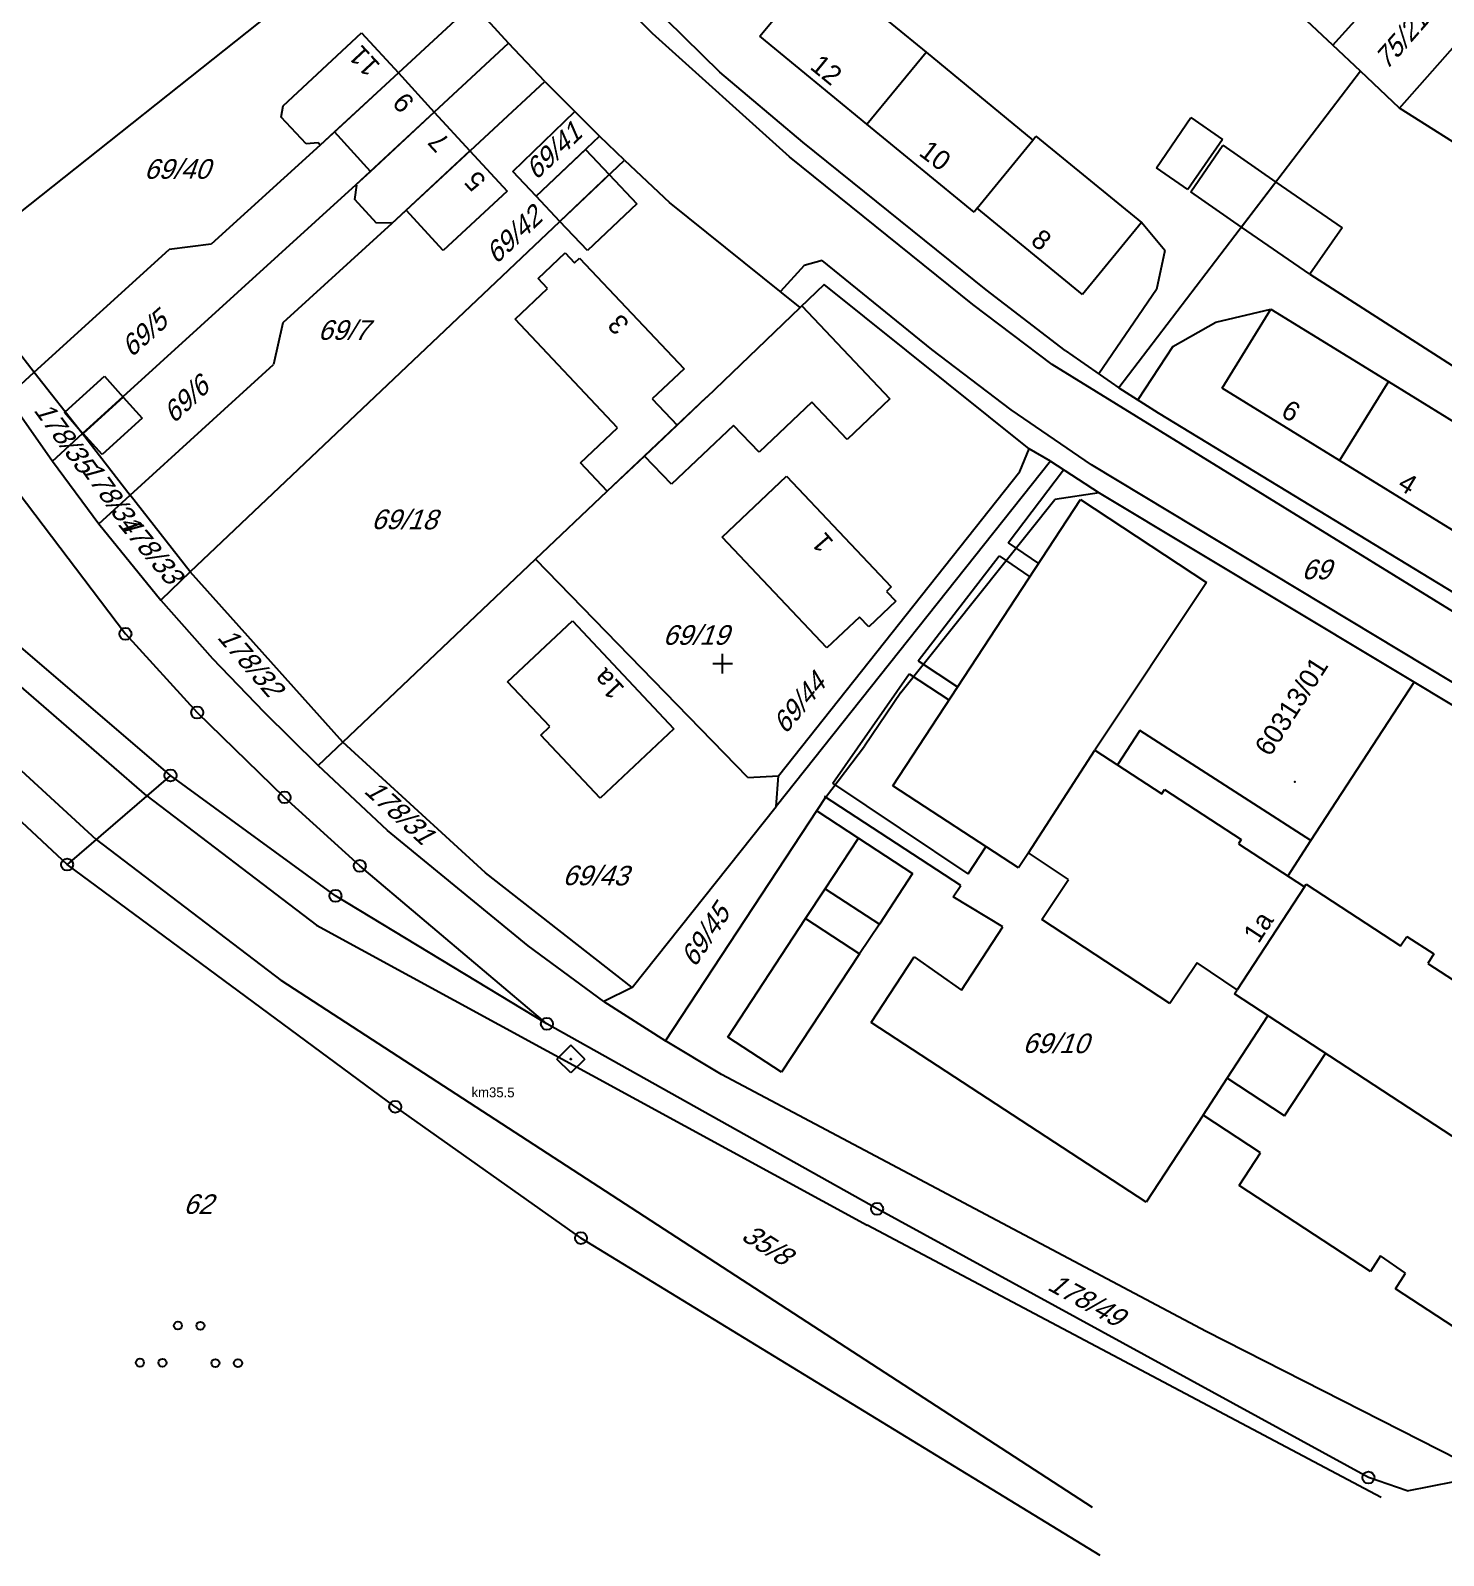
# Model space of a CAD drawing. Extents: x 4459737 to 4461180, y 5304018 to 5304640.
# Drawn here: x 4459929.4 to 4460073.5, y 5304109.1 to 5304264.5 of the extents above; entities that cross this region are included whole.
import ezdxf

# ---------------------------------------------------------------- set-up
doc = ezdxf.new("R2010")
doc.units = 0
doc.header["$MEASUREMENT"] = 0
for name, color, linetype in [('1', 7, 'CONTINUOUS'), ('10', 7, 'CONTINUOUS'), ('11', 7, 'CONTINUOUS'), ('15', 7, 'CONTINUOUS'), ('3', 7, 'CONTINUOUS'), ('4', 7, 'CONTINUOUS'), ('5', 7, 'CONTINUOUS'), ('7', 7, 'CONTINUOUS'), ('9', 7, 'CONTINUOUS')]:
    doc.layers.add(name, color=color, linetype=linetype)
doc.styles.add('txt', font='TXT', dxfattribs={"height": 0.2})

# ---------------------------------------------------------------- blocks, each defined once
blk = doc.blocks.new('10')
at = {"layer": '1', "color": 2, "linetype": 'CONTINUOUS'}
blk.add_circle((0, 0), 0.61, dxfattribs=at)
blk = doc.blocks.new('111')
at = {"layer": '9', "color": 3, "linetype": 'CONTINUOUS'}
for centre in [(-1.149998, 1.899997), (1.149998, 1.899997), (-4.999993, -1.899997), (-2.699996, -1.899997), (2.699996, -1.899997), (4.999993, -1.899997)]:
    blk.add_circle(centre, 0.409999, dxfattribs=at)
blk = doc.blocks.new('KM')
at = {"layer": '11', "color": 204, "linetype": 'CONTINUOUS'}
for p, q in [((-1.414089, -0.000445), (0.000123, 1.413766)), ((1.414334, -0.000445), (0.000123, 1.413766)), ((0.000123, -1.414657), (-1.414089, -0.000445)), ((0.000123, -1.414657), (1.414334, -0.000445))]:
    blk.add_line(p, q, dxfattribs=at)
blk = doc.blocks.new('301')
at = {"layer": '11', "color": 204, "linetype": 'CONTINUOUS'}
blk.add_circle((0.001445, -0.023877), 0.05, dxfattribs=at)
at = {"layer": '11', "color": 204, "linetype": 'CONTINUOUS', "rotation": 90}
blk.add_blockref('KM', (0.001, -0.024), dxfattribs=at)
blk = doc.blocks.new('400')
at = {"layer": '15', "color": 7, "linetype": 'CONTINUOUS'}
for p, q in [((-1, 0), (0, 0)), ((0, 0), (0, 1)), ((0, 0), (1, 0)), ((0, -1), (0, 0))]:
    blk.add_line(p, q, dxfattribs=at)

msp = doc.modelspace()

# ---------------------------------------------------------------- linework, layer by layer
at = {"layer": '10', "color": 30, "linetype": 'CONTINUOUS'}
for p, q in [((4459992.86, 5304264.22), (4459988.77, 5304268.36)), ((4460006.83, 5304251.67), (4459992.86, 5304264.22)), ((4460025.52, 5304236.62), (4460006.83, 5304251.67)), ((4460045.07, 5304242.12), (4460042.7, 5304244.95)), ((4460045.07, 5304242.12), (4460044.22, 5304238.12)), ((4460008.33, 5304240.58), (4460005.91, 5304237.92)), ((4460010.15, 5304241.09), (4460008.33, 5304240.58)), ((4460021.33, 5304232.01), (4460010.15, 5304241.09)), ((4460059.88, 5304239.68), (4460093.39, 5304218.15)), ((4460044.22, 5304238.12), (4460038.35, 5304229.54)), ((4460033.59, 5304230.47), (4460025.52, 5304236.62)), ((4460050.3, 5304234.81), (4460055.91, 5304236.14)), ((4460045.89, 5304232.33), (4460050.3, 5304234.81)), ((4460029.42, 5304225.88), (4460021.33, 5304232.01)), ((4460045.89, 5304232.33), (4460042.34, 5304226.88)), ((4460087.57, 5304197.21), (4460033.59, 5304230.47)), ((4460037.61, 5304220.26), (4460029.42, 5304225.88)), ((4460116.99, 5304172.4), (4460037.61, 5304220.26)), ((4460029.11, 5304212.29), (4460034.76, 5304219.75)), ((4460029.11, 5304212.29), (4460032.2, 5304210.19)), ((4460019.94, 5304200.27), (4460028.19, 5304210.97)), ((4460028.19, 5304210.97), (4460031.32, 5304208.85)), ((4459913.49, 5304202.83), (4459936.14, 5304182.07)), ((4459941.29, 5304186.51), (4459925.85, 5304199.9)), ((4460019.94, 5304200.27), (4460023.96, 5304197.63)), ((4460011.25, 5304187.8), (4460019.02, 5304198.95)), ((4460019.02, 5304198.95), (4460023.08, 5304196.29)), ((4460059.98, 5304181.95), (4460070.5, 5304198.11)), ((4460042.54, 5304193.18), (4460040.25, 5304189.66)), ((4460059.98, 5304181.95), (4460042.54, 5304193.18)), ((4460025.04, 5304178.56), (4460011.25, 5304187.8)), ((4459941.29, 5304186.51), (4459958.61, 5304173.33)), ((4460024.28, 5304177.38), (4460010.38, 5304186.46)), ((4460009.59, 5304184.98), (4460013.84, 5304182.2)), ((4459936.14, 5304182.07), (4459955, 5304167.68)), ((4460025.04, 5304178.56), (4460026.85, 5304181.33)), ((4460057.63, 5304178.34), (4460059.98, 5304181.95)), ((4460023.51, 5304176.21), (4460024.28, 5304177.38)), ((4460028.56, 5304173.15), (4460023.51, 5304176.21)), ((4459958.61, 5304173.33), (4460014.73, 5304142.74)), ((4460024.35, 5304166.71), (4460028.56, 5304173.15)), ((4460015.14, 5304163.4), (4460019.52, 5304170.1)), ((4460019.52, 5304170.1), (4460024.35, 5304166.71)), ((4460037.72, 5304113.95), (4459955, 5304167.68)), ((4460051.44, 5304157.72), (4460055.6, 5304164.09)), ((4460043.18, 5304145.08), (4460015.14, 5304163.4)), ((4460057.3, 5304153.89), (4460061.46, 5304160.25)), ((4460048.98, 5304153.96), (4460051.44, 5304157.72)), ((4460057.3, 5304153.89), (4460051.44, 5304157.72)), ((4460048.98, 5304153.96), (4460043.18, 5304145.08)), ((4460054.84, 5304150.13), (4460048.98, 5304153.96)), ((4460052.65, 5304146.78), (4460054.84, 5304150.13)), ((4460066.05, 5304138.03), (4460052.65, 5304146.78)), ((4460067.13, 5304114.97), (4460014.73, 5304142.74)), ((4460067.09, 5304139.62), (4460066.05, 5304138.03)), ((4460069.63, 5304137.84), (4460067.09, 5304139.62)), ((4460068.59, 5304136.25), (4460069.63, 5304137.84)), ((4460080.56, 5304128.43), (4460068.59, 5304136.25))]:
    msp.add_line(p, q, dxfattribs=at)
at = {"layer": '3', "color": 7, "linetype": 'CONTINUOUS'}
for p, q in [((4460062.22, 5304263.03), (4460075.1, 5304277.39)), ((4459921.42, 5304240.48), (4459959.6, 5304270.8)), ((4460069.02, 5304256.62), (4460080.28, 5304269.42)), ((4459958.96, 5304252.85), (4459974.55, 5304267.21)), ((4459978.16, 5304263.24), (4459974.55, 5304267.21)), ((4460062.22, 5304263.03), (4460056.9, 5304268.05)), ((4459994.22, 5304265.7), (4459999.72, 5304260.3)), ((4459962.65, 5304248.82), (4459978.16, 5304263.24)), ((4459981.86, 5304259.35), (4459978.16, 5304263.24)), ((4460065.02, 5304260.39), (4460062.22, 5304263.03)), ((4460065.02, 5304260.39), (4460040.4, 5304228.11)), ((4460069.02, 5304256.62), (4460065.02, 5304260.39)), ((4459966.27, 5304244.86), (4459981.86, 5304259.35)), ((4459981.86, 5304259.35), (4459984.92, 5304256.28)), ((4460008.17, 5304253.15), (4459999.72, 5304260.3)), ((4459978.6, 5304250.17), (4459984.92, 5304256.28)), ((4459984.92, 5304256.28), (4459987.44, 5304253.77)), ((4460105.56, 5304233.43), (4460069.02, 5304256.62)), ((4459958.96, 5304252.85), (4459947.87, 5304242.75)), ((4459981, 5304247.64), (4459987.44, 5304253.77)), ((4459990, 5304251.31), (4459987.44, 5304253.77)), ((4460026.86, 5304238.1), (4460008.17, 5304253.15)), ((4459983.42, 5304245.08), (4459990, 5304251.31)), ((4459990, 5304251.31), (4459994.57, 5304246.99)), ((4459981, 5304247.64), (4459978.6, 5304250.17)), ((4459934.72, 5304223.44), (4459962.65, 5304248.82)), ((4459983.42, 5304245.08), (4459981, 5304247.64)), ((4460007.91, 5304236.29), (4459994.57, 5304246.99)), ((4459945.71, 5304209.35), (4459983.42, 5304245.08)), ((4459966.27, 5304244.86), (4459955.15, 5304234.73)), ((4459929.82, 5304229.72), (4459943.56, 5304242.21)), ((4459947.87, 5304242.75), (4459943.56, 5304242.21)), ((4459921.42, 5304240.48), (4459929.82, 5304229.72)), ((4460010.37, 5304238.63), (4460007.91, 5304236.29)), ((4460031.25, 5304221.88), (4460010.37, 5304238.63)), ((4460034.92, 5304231.92), (4460026.86, 5304238.1)), ((4459998.39, 5304227.16), (4460007.91, 5304236.29)), ((4459955.15, 5304234.73), (4459954.2, 5304230.5)), ((4460034.92, 5304231.92), (4460040.4, 5304228.11)), ((4459927.1, 5304227.19), (4459929.82, 5304229.72)), ((4459929.82, 5304229.72), (4459934.72, 5304223.44)), ((4459939.61, 5304217.18), (4459954.2, 5304230.5)), ((4460040.4, 5304228.11), (4460044.4, 5304225.56)), ((4459927.1, 5304227.19), (4459931.69, 5304220.62)), ((4459988.22, 5304217.57), (4459998.35, 5304227.16)), ((4459998.39, 5304227.16), (4459998.35, 5304227.16)), ((4460044.4, 5304225.56), (4460088.43, 5304198.77)), ((4459931.69, 5304220.62), (4459934.72, 5304223.44)), ((4459934.72, 5304223.44), (4459939.61, 5304217.18)), ((4460030.3, 5304219.57), (4460031.25, 5304221.88)), ((4460033.42, 5304220.62), (4460031.25, 5304221.88)), ((4459931.69, 5304220.62), (4459936.41, 5304214.24)), ((4460033.42, 5304220.62), (4460005.47, 5304185.42)), ((4460033.42, 5304220.62), (4460038.39, 5304217.4)), ((4460005.69, 5304188.56), (4460030.3, 5304219.57)), ((4459928.18, 5304217.46), (4459939.11, 5304203.03)), ((4459936.41, 5304214.24), (4459939.61, 5304217.18)), ((4459945.71, 5304209.35), (4459939.61, 5304217.18)), ((4459980.91, 5304210.63), (4459988.22, 5304217.57)), ((4460038.39, 5304217.4), (4460033.86, 5304216.72)), ((4460038.39, 5304217.4), (4460099.29, 5304180.82)), ((4460018.18, 5304197.04), (4460033.86, 5304216.72)), ((4459936.41, 5304214.24), (4459942.72, 5304206.45)), ((4459961.28, 5304191.98), (4459980.91, 5304210.63)), ((4460002.57, 5304188.39), (4459980.91, 5304210.63)), ((4459945.71, 5304209.35), (4459942.72, 5304206.45)), ((4459961.28, 5304191.98), (4459945.71, 5304209.35)), ((4459942.72, 5304206.45), (4459948, 5304200.52)), ((4459939.11, 5304203.03), (4459946.43, 5304195.01)), ((4459943.71, 5304188.6), (4459927.5, 5304202.49)), ((4459911.49, 5304199.72), (4459933.17, 5304179.5)), ((4459953.28, 5304195.01), (4459948, 5304200.52)), ((4460018.18, 5304197.04), (4460014.45, 5304191.57)), ((4459955.34, 5304186.36), (4459946.43, 5304195.01)), ((4459958.78, 5304189.6), (4459953.28, 5304195.01)), ((4459961.28, 5304191.98), (4459958.78, 5304189.6)), ((4459975.82, 5304178.66), (4459961.28, 5304191.98)), ((4460010.49, 5304186.34), (4460014.45, 5304191.57)), ((4459965.83, 5304182.97), (4459958.78, 5304189.6)), ((4459943.71, 5304188.6), (4459933.17, 5304179.5)), ((4459960.53, 5304176.32), (4459943.71, 5304188.6)), ((4460002.57, 5304188.39), (4460005.69, 5304188.56)), ((4460005.47, 5304185.42), (4460005.69, 5304188.56)), ((4459963.01, 5304179.37), (4459955.34, 5304186.36)), ((4459994.18, 5304161.54), (4460010.49, 5304186.34)), ((4459990.79, 5304166.96), (4460005.47, 5304185.42)), ((4459980.17, 5304171.23), (4459965.83, 5304182.97)), ((4459966.63, 5304154.82), (4459933.17, 5304179.5)), ((4459982.09, 5304163.27), (4459963.01, 5304179.37)), ((4459990.79, 5304166.96), (4459975.82, 5304178.66)), ((4459982.09, 5304163.27), (4459960.53, 5304176.32)), ((4459987.9, 5304165.56), (4459980.17, 5304171.23)), ((4459990.79, 5304166.96), (4459987.9, 5304165.56)), ((4459987.9, 5304165.56), (4459994.18, 5304161.54)), ((4460015.75, 5304144.41), (4459982.09, 5304163.27)), ((4459999.89, 5304158.12), (4459994.18, 5304161.54)), ((4460049.3, 5304131.89), (4459999.89, 5304158.12)), ((4459966.63, 5304154.82), (4459985.56, 5304141.43)), ((4460065.84, 5304117.02), (4460015.75, 5304144.41)), ((4460038.48, 5304109.07), (4459985.56, 5304141.43)), ((4460078.04, 5304117.29), (4460049.3, 5304131.89)), ((4460069.79, 5304115.65), (4460065.84, 5304117.02)), ((4460069.79, 5304115.65), (4460078.04, 5304117.29))]:
    msp.add_line(p, q, dxfattribs=at)
at = {"layer": '5', "color": 1, "linetype": 'CONTINUOUS'}
for p, q in [((4460003.81, 5304263.95), (4460009.83, 5304271.28)), ((4460009.83, 5304271.28), (4460020.74, 5304262.32)), ((4459955.21, 5304256.86), (4459963.17, 5304264.31)), ((4459963.17, 5304264.31), (4459966.95, 5304260.21)), ((4460014.72, 5304254.99), (4460003.81, 5304263.95)), ((4460014.72, 5304254.99), (4460020.74, 5304262.32)), ((4460020.74, 5304262.32), (4460031.63, 5304253.36)), ((4459960.42, 5304254.19), (4459966.95, 5304260.21)), ((4459966.95, 5304260.21), (4459970.59, 5304256.2)), ((4459955, 5304255.7), (4459955.21, 5304256.86)), ((4459957.54, 5304252.99), (4459955, 5304255.7)), ((4459970.59, 5304256.2), (4459964.1, 5304250.17)), ((4459970.59, 5304256.2), (4459974.23, 5304252.26)), ((4459960.42, 5304254.19), (4459958.96, 5304252.85)), ((4459964.1, 5304250.17), (4459960.42, 5304254.19)), ((4460025.63, 5304246.03), (4460014.72, 5304254.99)), ((4460044.23, 5304250.55), (4460047.75, 5304255.65)), ((4460047.75, 5304255.65), (4460050.97, 5304253.41)), ((4459958.75, 5304253.08), (4459957.54, 5304252.99)), ((4459958.96, 5304252.85), (4459958.75, 5304253.08)), ((4460025.95, 5304246.42), (4460031.63, 5304253.36)), ((4460031.63, 5304253.36), (4460031.95, 5304253.75)), ((4460031.95, 5304253.75), (4460042.7, 5304244.95)), ((4460050.97, 5304253.41), (4460047.43, 5304248.33)), ((4460047.72, 5304248.09), (4460051.01, 5304252.83)), ((4460051.01, 5304252.83), (4460056.4, 5304249.09)), ((4459967.72, 5304246.21), (4459974.23, 5304252.26)), ((4459974.23, 5304252.26), (4459978.03, 5304248.17)), ((4459981, 5304247.64), (4459986.02, 5304252.42)), ((4459986.02, 5304252.42), (4459988.45, 5304249.84)), ((4459962.65, 5304248.82), (4459964.1, 5304250.17)), ((4459988.45, 5304249.84), (4459983.42, 5304245.08)), ((4459988.45, 5304249.84), (4459991.27, 5304246.86)), ((4460047.43, 5304248.33), (4460044.23, 5304250.55)), ((4459962.49, 5304247.31), (4459962.7, 5304248.76)), ((4459962.7, 5304248.76), (4459962.65, 5304248.82)), ((4459978.03, 5304248.17), (4459971.52, 5304242.12)), ((4460052.9, 5304244.5), (4460047.72, 5304248.09)), ((4460056.4, 5304249.09), (4460052.9, 5304244.5)), ((4460056.4, 5304249.09), (4460063.16, 5304244.41)), ((4459964.71, 5304244.88), (4459962.49, 5304247.31)), ((4459991.27, 5304246.86), (4459986.24, 5304242.1)), ((4460025.95, 5304246.42), (4460025.63, 5304246.03)), ((4460036.69, 5304237.62), (4460025.95, 5304246.42)), ((4459966.22, 5304244.92), (4459964.71, 5304244.88)), ((4459966.27, 5304244.86), (4459966.22, 5304244.92)), ((4459967.72, 5304246.21), (4459966.27, 5304244.86)), ((4459971.52, 5304242.12), (4459967.72, 5304246.21)), ((4459986.24, 5304242.1), (4459983.42, 5304245.08)), ((4460042.7, 5304244.95), (4460036.69, 5304237.62)), ((4460059.88, 5304239.68), (4460052.9, 5304244.5)), ((4460063.16, 5304244.41), (4460059.88, 5304239.68)), ((4459981.19, 5304239.25), (4459983.96, 5304241.86)), ((4459983.96, 5304241.86), (4459984.91, 5304240.84)), ((4459984.91, 5304240.84), (4459985.41, 5304241.31)), ((4459985.41, 5304241.31), (4459996.07, 5304230.03)), ((4459982.15, 5304238.23), (4459981.19, 5304239.25)), ((4459978.84, 5304235.11), (4459982.15, 5304238.23)), ((4460007.91, 5304236.29), (4460008.09, 5304236.47)), ((4460008.09, 5304236.47), (4460017.06, 5304227)), ((4460050.93, 5304228.07), (4460055.91, 5304236.14)), ((4460055.91, 5304236.14), (4460067.88, 5304228.76)), ((4459989.29, 5304224.02), (4459978.84, 5304235.11)), ((4459932.98, 5304225.67), (4459936.97, 5304229.28)), ((4459936.97, 5304229.28), (4459938.9, 5304227.14)), ((4459996.07, 5304230.03), (4459992.83, 5304226.97)), ((4460062.9, 5304220.69), (4460050.93, 5304228.07)), ((4460067.88, 5304228.76), (4460062.9, 5304220.69)), ((4460067.88, 5304228.76), (4460079.85, 5304221.37)), ((4459938.9, 5304227.14), (4459934.81, 5304223.46)), ((4459938.9, 5304227.14), (4459940.83, 5304225)), ((4459992.83, 5304226.97), (4459995.37, 5304224.29)), ((4459995.37, 5304224.29), (4459998.35, 5304227.16)), ((4460009.1, 5304226.64), (4460003.72, 5304221.54)), ((4460012.69, 5304222.85), (4460009.1, 5304226.64)), ((4460017.06, 5304227), (4460012.69, 5304222.85)), ((4459932.89, 5304225.59), (4459932.98, 5304225.67)), ((4459934.72, 5304223.44), (4459932.89, 5304225.59)), ((4459940.83, 5304225), (4459936.74, 5304221.32)), ((4459934.81, 5304223.46), (4459934.72, 5304223.44)), ((4459936.74, 5304221.32), (4459934.81, 5304223.46)), ((4459985.5, 5304220.45), (4459989.29, 5304224.02)), ((4459995.37, 5304224.29), (4459992.05, 5304221.15)), ((4460001.12, 5304224.28), (4459994.78, 5304218.27)), ((4460003.72, 5304221.54), (4460001.12, 5304224.28)), ((4459988.22, 5304217.57), (4459985.5, 5304220.45)), ((4459992.05, 5304221.15), (4459988.22, 5304217.57)), ((4459994.78, 5304218.27), (4459992.05, 5304221.15)), ((4460074.87, 5304213.31), (4460062.9, 5304220.69)), ((4459999.95, 5304212.89), (4460006.51, 5304219.11)), ((4460006.51, 5304219.11), (4460017.2, 5304207.83)), ((4460017.34, 5304187.54), (4460036.48, 5304216.72)), ((4460036.48, 5304216.72), (4460049.32, 5304208.25)), ((4460010.64, 5304201.61), (4459999.95, 5304212.89)), ((4460017.2, 5304207.83), (4460016.7, 5304207.36)), ((4460049.32, 5304208.25), (4460037.94, 5304191.17)), ((4460017.66, 5304206.35), (4460014.9, 5304203.73)), ((4460016.7, 5304207.36), (4460017.66, 5304206.35)), ((4460013.94, 5304204.74), (4460010.64, 5304201.61)), ((4460014.9, 5304203.73), (4460013.94, 5304204.74)), ((4459978.07, 5304198.15), (4459984.68, 5304204.35)), ((4459984.68, 5304204.35), (4459995.02, 5304193.33)), ((4459982.37, 5304193.57), (4459978.07, 5304198.15)), ((4459981.45, 5304192.71), (4459982.37, 5304193.57)), ((4459987.5, 5304186.27), (4459981.45, 5304192.71)), ((4459995.02, 5304193.33), (4459987.5, 5304186.27)), ((4460031.17, 5304180.72), (4460037.94, 5304191.17)), ((4460037.94, 5304191.17), (4460044.78, 5304186.72)), ((4460030.16, 5304179.17), (4460017.34, 5304187.54)), ((4460044.78, 5304186.72), (4460045.06, 5304187.15)), ((4460045.06, 5304187.15), (4460052.86, 5304182.07)), ((4460010.46, 5304177.04), (4460013.84, 5304182.2)), ((4460013.84, 5304182.2), (4460019.37, 5304178.58)), ((4460052.86, 5304182.07), (4460052.58, 5304181.63)), ((4460052.58, 5304181.63), (4460059.31, 5304177.25)), ((4460031.17, 5304180.72), (4460030.16, 5304179.17)), ((4460035.27, 5304177.99), (4460031.17, 5304180.72)), ((4460019.37, 5304178.58), (4460015.98, 5304173.44)), ((4460032.56, 5304173.92), (4460035.27, 5304177.99)), ((4460008.46, 5304174), (4460010.46, 5304177.04)), ((4460010.46, 5304177.04), (4460015.98, 5304173.44)), ((4460059.31, 5304177.25), (4460052.47, 5304166.75)), ((4460059.31, 5304177.25), (4460059.48, 5304177.52)), ((4460059.48, 5304177.52), (4460069.13, 5304171.22)), ((4460000.54, 5304161.92), (4460008.46, 5304174)), ((4460008.46, 5304174), (4460013.97, 5304170.39)), ((4460015.98, 5304173.44), (4460013.97, 5304170.39)), ((4460045.61, 5304165.36), (4460032.56, 5304173.92)), ((4460069.13, 5304171.22), (4460069.76, 5304172.18)), ((4460069.76, 5304172.18), (4460072.51, 5304170.39)), ((4460013.97, 5304170.39), (4460006.01, 5304158.33)), ((4460072.51, 5304170.39), (4460071.89, 5304169.42)), ((4460048.37, 5304169.49), (4460045.61, 5304165.36)), ((4460052.47, 5304166.75), (4460048.37, 5304169.49)), ((4460071.89, 5304169.42), (4460087.08, 5304159.51)), ((4460052.19, 5304166.32), (4460052.47, 5304166.75)), ((4460079.76, 5304148.28), (4460052.19, 5304166.32)), ((4460006.01, 5304158.33), (4460000.54, 5304161.92))]:
    msp.add_line(p, q, dxfattribs=at)
msp.add_point((4460058.35, 5304187.95), dxfattribs=at)

# ---------------------------------------------------------------- block references
at = {"layer": '1', "color": 2, "linetype": 'CONTINUOUS'}
for p in [(4459939.11, 5304203.03), (4459946.43, 5304195.01), (4459943.71, 5304188.6), (4459955.34, 5304186.36), (4459933.17, 5304179.5), (4459963.01, 5304179.37), (4459960.53, 5304176.32), (4459982.09, 5304163.27), (4459966.63, 5304154.82), (4460015.75, 5304144.41), (4459985.56, 5304141.43), (4460065.84, 5304117.02)]:
    msp.add_blockref('10', p, dxfattribs=at)
at = {"layer": '11', "color": 204, "linetype": 'CONTINUOUS', "xscale": 1.000001, "yscale": 1.000001, "rotation": 359.681434}
msp.add_blockref('301', (4459984.52, 5304159.7), dxfattribs=at)
at = {"layer": '15', "color": 7, "linetype": 'CONTINUOUS'}
msp.add_blockref('400', (4460000, 5304200), dxfattribs=at)
at = {"layer": '9', "color": 3, "linetype": 'CONTINUOUS', "xscale": 1.000001, "yscale": 1.000001, "rotation": 359.681434}
msp.add_blockref('111', (4459945.6, 5304130.6), dxfattribs=at)

# ---------------------------------------------------------------- texts
at = {"layer": '11', "color": 7, "linetype": 'CONTINUOUS', "style": 'txt'}
msp.add_text('km35.5', height=1, rotation=359.6814, dxfattribs=at).set_placement((4459974.4, 5304155.8))
at = {"layer": '4', "color": 2, "linetype": 'CONTINUOUS', "style": 'txt', "oblique": 20}
for s, rotation, p in [('75/218', 48.6999, (4460067.69, 5304260.42)), ('69/41', 43.5996, (4459980.96, 5304249.19)), ('69/42', 43.4196, (4459976.9, 5304240.63)), ('69/5', 41.7996, (4459939.7, 5304231.12)), ('69/6', 43.2, (4459944.02, 5304224.38)), ('178/35', 306.0999, (4459929.69, 5304225.83)), ('178/34', 305.3997, (4459934.48, 5304219.82)), ('69/18', 359.7003, (4459964.15, 5304213.71)), ('178/33', 309.6, (4459938.24, 5304214.22)), ('69', 359.6814, (4460059, 5304208.6)), ('178/32', 310.6998, (4459948.39, 5304202.64)), ('69/44', 50.6304, (4460006.4, 5304192.69)), ('178/31', 317.6001, (4459963.33, 5304186.91)), ('69/43', 359.7003, (4459983.65, 5304177.41)), ('69/45', 56.6001, (4459997.16, 5304168.91)), ('69/10', 359.7003, (4460030.55, 5304160.31)), ('62', 359.6814, (4459945, 5304143.9)), ('35/8', 327.1284, (4460001.77, 5304141.36)), ('178/49', 331.3287, (4460032.99, 5304136.23))]:
    msp.add_text(s, height=2, rotation=rotation, dxfattribs=at).set_placement(p)
for s, p in [('69/40', (4459940.99, 5304249.42)), ('69/7', (4459958.71, 5304233)), ('69/19', (4459993.88, 5304201.91))]:
    msp.add_text(s, height=2, dxfattribs=at).set_placement(p)
at = {"layer": '7', "color": 1, "linetype": 'CONTINUOUS', "style": 'txt'}
for s, rotation, p in [('11', 132.9597, (4459965.2, 5304261)), ('12', 320.6052, (4460008.8, 5304260.7)), ('9', 132.2307, (4459968.7, 5304257.3)), ('7', 132.7338, (4459972.3, 5304253.3)), ('10', 322.6518, (4460019.9, 5304251.9)), ('5', 132.8139, (4459976, 5304249.3)), ('8', 320.67, (4460031.3, 5304242.9)), ('3', 133.3809, (4459990.6, 5304234.7)), ('6', 328.3443, (4460056.8, 5304225.3)), ('4', 328.3443, (4460068.7, 5304217.9)), ('1', 130.8807, (4460011.4, 5304212.4)), ('60313/01', 57.3192, (4460055.81, 5304190.42)), ('1a', 133.1766, (4459990.1, 5304197.5)), ('1a', 56.9187, (4460054.64, 5304171.37))]:
    msp.add_text(s, height=2, rotation=rotation, dxfattribs=at).set_placement(p)

doc.saveas('drawing.dxf')
